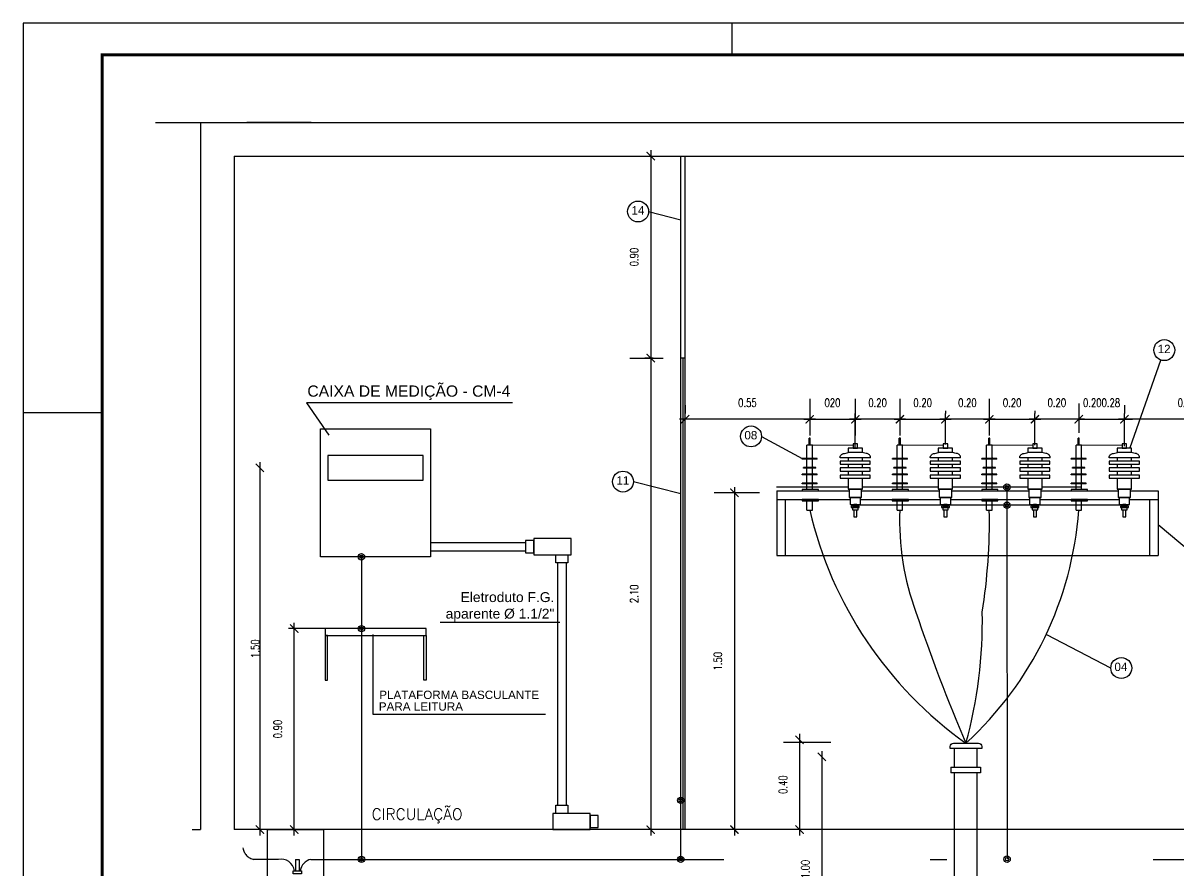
# Model space of a CAD drawing. Header units: metres. Extents: x 4188.7 to 4272.1, y 2012.8 to 2020.9.
# Drawn here: x 4224.88 to 4231.87, y 2015.72 to 2020.85 of the extents above; entities that cross this region are included whole.
import ezdxf

# ---------------------------------------------------------------- set-up
doc = ezdxf.new("R2010")
doc.units = ezdxf.units.M
doc.linetypes.add('TRAÇO-PTO_P', pattern=[0.5, 0.25, -0.125, 0, -0.125])
for name, color, linetype in [('02', 1, 'Continuous'), ('A-COTAS', 7, 'Continuous'), ('A-FORMATOINTERNO', 22, 'Continuous'), ('A-PARED', 7, 'Continuous'), ('A-PORTA', 4, 'Continuous'), ('A-TEXTO', 4, 'Continuous'), ('ARQ-FOLHA', 7, 'Continuous'), ('CONSTRUIR', 7, 'Continuous'), ('DIVISÓRIA', 3, 'Continuous'), ('E-ALTATENSAO', 5, 'Continuous'), ('E-ATERRAMENTO', 3, 'TRAÇO-PTO_P'), ('E-CAIXAPASSAGEM', 4, 'Continuous'), ('E-CANALETA', 6, 'Continuous'), ('E-CONDULETE', 1, 'Continuous'), ('E-EQUIPAMENTOS', 130, 'Continuous'), ('E-TELAPROTEÇÃO', 2, 'Continuous'), ('FORMATO_LEGENDA', 7, 'Continuous'), ('Tubulaçao', 7, 'TRAÇO-PTO_P')]:
    doc.layers.add(name, color=color, linetype=linetype)
doc.styles.add('ARCAD1', font='romans.shx')
doc.styles.add('arial', font='arial.ttf')
doc.styles.add('COTAS', font='romans', dxfattribs={"width": 0.75})
doc.dimstyles.new('COTAS_50', dxfattribs={"dimscale": 50, "dimtxt": 0.0001, "dimasz": 0.001, "dimexe": 0.0007, "dimexo": 0.004, "dimgap": 0.0015, "dimtad": 1, "dimzin": 0, "dimdsep": 46, "dimtxsty": 'COTAS', "dimblk1": 'ARCHTICK', "dimblk2": 'ARCHTICK', "dimsah": 1, "dimcen": 0.0002, "dimdle": 0.0007, "dimaunit": 1, "dimadec": 0, "dimazin": 0, "dimtfac": 1, "dimtix": 1, "dimtmove": 0, "dimatfit": 3, "dimldrblk": 'ARCHTICK', "dimfxl": 1, "dimtolj": 1, "dimtzin": 0, "dimarcsym": 0})

# ---------------------------------------------------------------- blocks, each defined once
blk = doc.blocks.new('FOLHA A2')
at = {"layer": 'ARQ-FOLHA'}
for p, q in [((594, 0), (0, 0)), ((0, 0), (0, -420)), ((224, -10), (224, 0)), ((0, -123), (25, -123))]:
    blk.add_line(p, q, dxfattribs=at)
at = {"layer": 'ARQ-FOLHA', "const_width": 1}
blk.add_lwpolyline([(25, -410), (584, -410), (584, -10), (25, -10), (25, -410)], dxfattribs=at)
blk = doc.blocks.new('_ARCHTICK')
at = {"color": 0, "linetype": 'ByBlock', "const_width": 0.15}
blk.add_lwpolyline([(-0.5, -0.5), (0.5, 0.5)], dxfattribs=at)
blk = doc.blocks.new('*D58')
at = {"layer": 'A-COTAS', "color": 0, "lineweight": -2, "transparency": 16777216}
for p, q in [((4229.183, 2018.0405), (4229.183, 2015.931)), ((4229.1975, 2015.966), (4229.148, 2015.966))]:
    blk.add_line(p, q, dxfattribs=at)
at = {"layer": 'A-COTAS', "color": 0, "lineweight": -2, "transparency": 16777216, "xscale": 0.05, "yscale": 0.05, "zscale": 0.05}
for p, rotation in [((4229.183, 2018.0055), 90), ((4229.183, 2015.966), 270)]:
    blk.add_blockref('_ARCHTICK', p, dxfattribs=dict(at, rotation=rotation))
at = {"layer": 'A-COTAS', "color": 0, "transparency": 16777216, "insert": (4229.083, 2016.9858), "char_height": 0.05, "attachment_point": 5, "rotation": 90, "style": 'COTAS'}
blk.add_mtext('\\A1;1.50', dxfattribs=at)
blk = doc.blocks.new('*D59')
at = {"layer": 'A-COTAS', "color": 0, "lineweight": -2, "transparency": 16777216}
for p, q in [((4226.708, 2017.1829), (4226.4832, 2017.1829)), ((4226.5182, 2015.931), (4226.5182, 2017.2179))]:
    blk.add_line(p, q, dxfattribs=at)
at = {"layer": 'A-COTAS', "color": 0, "lineweight": -2, "transparency": 16777216, "xscale": 0.05, "yscale": 0.05, "zscale": 0.05}
for p, rotation in [((4226.5182, 2017.1829), 90), ((4226.5182, 2015.966), 270)]:
    blk.add_blockref('_ARCHTICK', p, dxfattribs=dict(at, rotation=rotation))
at = {"layer": 'A-COTAS', "color": 0, "transparency": 16777216, "insert": (4226.4182, 2016.5745), "char_height": 0.05, "attachment_point": 5, "rotation": 90, "style": 'COTAS'}
blk.add_mtext('\\A1;0.90', dxfattribs=at)
blk = doc.blocks.new('*D60')
at = {"layer": 'A-COTAS', "color": 0, "lineweight": -2, "transparency": 16777216}
for p, q in [((4228.6763, 2020.08), (4228.6763, 2018.7863)), ((4228.6907, 2018.8213), (4228.6413, 2018.8213))]:
    blk.add_line(p, q, dxfattribs=at)
at = {"layer": 'A-COTAS', "color": 0, "lineweight": -2, "transparency": 16777216, "xscale": 0.05, "yscale": 0.05, "zscale": 0.05}
for p, rotation in [((4228.6763, 2020.045), 90), ((4228.6763, 2018.8213), 270)]:
    blk.add_blockref('_ARCHTICK', p, dxfattribs=dict(at, rotation=rotation))
at = {"layer": 'A-COTAS', "color": 0, "transparency": 16777216, "insert": (4228.5763, 2019.4332), "char_height": 0.05, "attachment_point": 5, "rotation": 90, "style": 'COTAS'}
blk.add_mtext('\\A1;0.90', dxfattribs=at)
blk = doc.blocks.new('*D61')
at = {"layer": 'A-COTAS', "color": 0, "lineweight": -2, "transparency": 16777216}
for p, q in [((4228.6763, 2018.8563), (4228.6763, 2015.931)), ((4228.6907, 2015.966), (4228.6413, 2015.966))]:
    blk.add_line(p, q, dxfattribs=at)
at = {"layer": 'A-COTAS', "color": 0, "lineweight": -2, "transparency": 16777216, "xscale": 0.05, "yscale": 0.05, "zscale": 0.05}
for p, rotation in [((4228.6763, 2018.8213), 90), ((4228.6763, 2015.966), 270)]:
    blk.add_blockref('_ARCHTICK', p, dxfattribs=dict(at, rotation=rotation))
at = {"layer": 'A-COTAS', "color": 0, "transparency": 16777216, "insert": (4228.5763, 2017.3937), "char_height": 0.05, "attachment_point": 5, "rotation": 90, "style": 'COTAS'}
blk.add_mtext('\\A1;2.10', dxfattribs=at)
blk = doc.blocks.new('*D62')
at = {"layer": 'A-COTAS', "color": 0, "lineweight": -2, "transparency": 16777216}
for p, q in [((4231.5444, 2018.5357), (4231.5444, 2018.486)), ((4232.3366, 2018.451), (4231.5094, 2018.451))]:
    blk.add_line(p, q, dxfattribs=at)
at = {"layer": 'A-COTAS', "color": 0, "lineweight": -2, "transparency": 16777216, "xscale": 0.05, "yscale": 0.05, "zscale": 0.05, "rotation": 180}
blk.add_blockref('_ARCHTICK', (4231.5444, 2018.451), dxfattribs=at)
at = {"layer": 'A-COTAS', "color": 0, "lineweight": -2, "transparency": 16777216, "xscale": 0.05, "yscale": 0.05, "zscale": 0.05}
blk.add_blockref('_ARCHTICK', (4232.3016, 2018.451), dxfattribs=at)
at = {"layer": 'A-COTAS', "color": 0, "transparency": 16777216, "insert": (4231.923, 2018.551), "char_height": 0.05, "attachment_point": 5, "style": 'COTAS'}
blk.add_mtext('\\A1;0.55', dxfattribs=at)
blk = doc.blocks.new('*D63')
at = {"layer": 'A-COTAS', "color": 0, "lineweight": -2, "transparency": 16777216}
for p, q in [((4229.9151, 2018.5028), (4229.9151, 2018.486)), ((4229.6038, 2018.451), (4229.9501, 2018.451))]:
    blk.add_line(p, q, dxfattribs=at)
at = {"layer": 'A-COTAS', "color": 0, "lineweight": -2, "transparency": 16777216, "xscale": 0.05, "yscale": 0.05, "zscale": 0.05, "rotation": 180}
blk.add_blockref('_ARCHTICK', (4229.6388, 2018.451), dxfattribs=at)
at = {"layer": 'A-COTAS', "color": 0, "lineweight": -2, "transparency": 16777216, "xscale": 0.05, "yscale": 0.05, "zscale": 0.05}
blk.add_blockref('_ARCHTICK', (4229.9151, 2018.451), dxfattribs=at)
at = {"layer": 'A-COTAS', "color": 0, "transparency": 16777216, "insert": (4229.7769, 2018.551), "char_height": 0.05, "attachment_point": 5, "style": 'COTAS'}
blk.add_mtext('\\A1;020', dxfattribs=at)
blk = doc.blocks.new('*D64')
at = {"layer": 'A-COTAS', "color": 0, "lineweight": -2, "transparency": 16777216}
for p, q in [((4230.4612, 2018.5028), (4230.4612, 2018.486)), ((4230.15, 2018.451), (4230.4962, 2018.451))]:
    blk.add_line(p, q, dxfattribs=at)
at = {"layer": 'A-COTAS', "color": 0, "lineweight": -2, "transparency": 16777216, "xscale": 0.05, "yscale": 0.05, "zscale": 0.05, "rotation": 180}
blk.add_blockref('_ARCHTICK', (4230.185, 2018.451), dxfattribs=at)
at = {"layer": 'A-COTAS', "color": 0, "lineweight": -2, "transparency": 16777216, "xscale": 0.05, "yscale": 0.05, "zscale": 0.05}
blk.add_blockref('_ARCHTICK', (4230.4612, 2018.451), dxfattribs=at)
at = {"layer": 'A-COTAS', "color": 0, "transparency": 16777216, "insert": (4230.3231, 2018.551), "char_height": 0.05, "attachment_point": 5, "style": 'COTAS'}
blk.add_mtext('\\A1;0.20', dxfattribs=at)
blk = doc.blocks.new('*D65')
at = {"layer": 'A-COTAS', "color": 0, "lineweight": -2, "transparency": 16777216}
for p, q in [((4231.0028, 2018.5028), (4231.0028, 2018.486)), ((4230.6916, 2018.451), (4231.0378, 2018.451))]:
    blk.add_line(p, q, dxfattribs=at)
at = {"layer": 'A-COTAS', "color": 0, "lineweight": -2, "transparency": 16777216, "xscale": 0.05, "yscale": 0.05, "zscale": 0.05, "rotation": 180}
blk.add_blockref('_ARCHTICK', (4230.7266, 2018.451), dxfattribs=at)
at = {"layer": 'A-COTAS', "color": 0, "lineweight": -2, "transparency": 16777216, "xscale": 0.05, "yscale": 0.05, "zscale": 0.05}
blk.add_blockref('_ARCHTICK', (4231.0028, 2018.451), dxfattribs=at)
at = {"layer": 'A-COTAS', "color": 0, "transparency": 16777216, "insert": (4230.8647, 2018.551), "char_height": 0.05, "attachment_point": 5, "style": 'COTAS'}
blk.add_mtext('\\A1;0.20', dxfattribs=at)
blk = doc.blocks.new('*D66')
at = {"layer": 'A-COTAS', "color": 0, "lineweight": -2, "transparency": 16777216}
for p, q in [((4231.2681, 2018.451), (4231.2181, 2018.451)), ((4231.2681, 2018.451), (4231.5444, 2018.451)), ((4231.5444, 2018.288), (4231.5444, 2018.486)), ((4231.5444, 2018.451), (4231.5944, 2018.451))]:
    blk.add_line(p, q, dxfattribs=at)
at = {"layer": 'A-COTAS', "color": 0, "lineweight": -2, "transparency": 16777216, "xscale": 0.05, "yscale": 0.05, "zscale": 0.05}
blk.add_blockref('_ARCHTICK', (4231.2681, 2018.451), dxfattribs=at)
at = {"layer": 'A-COTAS', "color": 0, "lineweight": -2, "transparency": 16777216, "xscale": 0.05, "yscale": 0.05, "zscale": 0.05, "rotation": 180}
blk.add_blockref('_ARCHTICK', (4231.5444, 2018.451), dxfattribs=at)
at = {"layer": 'A-COTAS', "color": 0, "transparency": 16777216, "insert": (4231.4063, 2018.551), "char_height": 0.05, "attachment_point": 5, "style": 'COTAS'}
blk.add_mtext('\\A1;0.200.28', dxfattribs=at)
blk = doc.blocks.new('*D67')
at = {"layer": 'A-COTAS', "color": 0, "lineweight": -2, "transparency": 16777216}
for p, q in [((4231.3031, 2018.451), (4230.9678, 2018.451)), ((4231.0028, 2018.2944), (4231.0028, 2018.486))]:
    blk.add_line(p, q, dxfattribs=at)
at = {"layer": 'A-COTAS', "color": 0, "lineweight": -2, "transparency": 16777216, "xscale": 0.05, "yscale": 0.05, "zscale": 0.05, "rotation": 180}
blk.add_blockref('_ARCHTICK', (4231.0028, 2018.451), dxfattribs=at)
at = {"layer": 'A-COTAS', "color": 0, "lineweight": -2, "transparency": 16777216, "xscale": 0.05, "yscale": 0.05, "zscale": 0.05}
blk.add_blockref('_ARCHTICK', (4231.2681, 2018.451), dxfattribs=at)
at = {"layer": 'A-COTAS', "color": 0, "transparency": 16777216, "insert": (4231.1355, 2018.551), "char_height": 0.05, "attachment_point": 5, "style": 'COTAS'}
blk.add_mtext('\\A1;0.20', dxfattribs=at)
blk = doc.blocks.new('*D72')
at = {"layer": 'A-COTAS', "color": 0, "lineweight": -2, "transparency": 16777216}
for p, q in [((4230.7616, 2018.451), (4230.4262, 2018.451)), ((4230.4612, 2018.2974), (4230.4612, 2018.486))]:
    blk.add_line(p, q, dxfattribs=at)
at = {"layer": 'A-COTAS', "color": 0, "lineweight": -2, "transparency": 16777216, "xscale": 0.05, "yscale": 0.05, "zscale": 0.05, "rotation": 180}
blk.add_blockref('_ARCHTICK', (4230.4612, 2018.451), dxfattribs=at)
at = {"layer": 'A-COTAS', "color": 0, "lineweight": -2, "transparency": 16777216, "xscale": 0.05, "yscale": 0.05, "zscale": 0.05}
blk.add_blockref('_ARCHTICK', (4230.7266, 2018.451), dxfattribs=at)
at = {"layer": 'A-COTAS', "color": 0, "transparency": 16777216, "insert": (4230.5939, 2018.551), "char_height": 0.05, "attachment_point": 5, "style": 'COTAS'}
blk.add_mtext('\\A1;0.20', dxfattribs=at)
blk = doc.blocks.new('*D73')
at = {"layer": 'A-COTAS', "color": 0, "lineweight": -2, "transparency": 16777216}
for p, q in [((4230.22, 2018.451), (4229.8801, 2018.451)), ((4229.9151, 2018.2807), (4229.9151, 2018.486))]:
    blk.add_line(p, q, dxfattribs=at)
at = {"layer": 'A-COTAS', "color": 0, "lineweight": -2, "transparency": 16777216, "xscale": 0.05, "yscale": 0.05, "zscale": 0.05, "rotation": 180}
blk.add_blockref('_ARCHTICK', (4229.9151, 2018.451), dxfattribs=at)
at = {"layer": 'A-COTAS', "color": 0, "lineweight": -2, "transparency": 16777216, "xscale": 0.05, "yscale": 0.05, "zscale": 0.05}
blk.add_blockref('_ARCHTICK', (4230.185, 2018.451), dxfattribs=at)
at = {"layer": 'A-COTAS', "color": 0, "transparency": 16777216, "insert": (4230.05, 2018.551), "char_height": 0.05, "attachment_point": 5, "style": 'COTAS'}
blk.add_mtext('\\A1;0.20', dxfattribs=at)
blk = doc.blocks.new('*D74')
at = {"layer": 'A-COTAS', "color": 0, "lineweight": -2, "transparency": 16777216}
for p, q in [((4228.8851, 2018.5357), (4228.8851, 2018.486)), ((4229.6738, 2018.451), (4228.8501, 2018.451))]:
    blk.add_line(p, q, dxfattribs=at)
at = {"layer": 'A-COTAS', "color": 0, "lineweight": -2, "transparency": 16777216, "xscale": 0.05, "yscale": 0.05, "zscale": 0.05, "rotation": 180}
blk.add_blockref('_ARCHTICK', (4228.8851, 2018.451), dxfattribs=at)
at = {"layer": 'A-COTAS', "color": 0, "lineweight": -2, "transparency": 16777216, "xscale": 0.05, "yscale": 0.05, "zscale": 0.05}
blk.add_blockref('_ARCHTICK', (4229.6388, 2018.451), dxfattribs=at)
at = {"layer": 'A-COTAS', "color": 0, "transparency": 16777216, "insert": (4229.262, 2018.551), "char_height": 0.05, "attachment_point": 5, "style": 'COTAS'}
blk.add_mtext('\\A1;0.55', dxfattribs=at)
blk = doc.blocks.new('*D75')
at = {"layer": 'A-COTAS', "color": 0, "lineweight": -2, "transparency": 16777216}
for p, q in [((4229.7123, 2016.4414), (4229.7123, 2015.0117)), ((4229.9663, 2015.0467), (4229.6773, 2015.0467))]:
    blk.add_line(p, q, dxfattribs=at)
at = {"layer": 'A-COTAS', "color": 0, "lineweight": -2, "transparency": 16777216, "xscale": 0.05, "yscale": 0.05, "zscale": 0.05}
for p, rotation in [((4229.7123, 2016.4064), 90), ((4229.7123, 2015.0467), 270)]:
    blk.add_blockref('_ARCHTICK', p, dxfattribs=dict(at, rotation=rotation))
at = {"layer": 'A-COTAS', "color": 0, "transparency": 16777216, "insert": (4229.6123, 2015.7265), "char_height": 0.05, "attachment_point": 5, "rotation": 90, "style": 'COTAS'}
blk.add_mtext('\\A1;1.00', dxfattribs=at)
blk = doc.blocks.new('*D71')
at = {"layer": 'A-COTAS', "color": 0, "lineweight": -2, "transparency": 16777216}
for p, q in [((4229.5775, 2016.5449), (4229.5775, 2015.931)), ((4229.8314, 2015.966), (4229.5425, 2015.966))]:
    blk.add_line(p, q, dxfattribs=at)
at = {"layer": 'A-COTAS', "color": 0, "lineweight": -2, "transparency": 16777216, "xscale": 0.05, "yscale": 0.05, "zscale": 0.05}
for p, rotation in [((4229.5775, 2016.5099), 90), ((4229.5775, 2015.966), 270)]:
    blk.add_blockref('_ARCHTICK', p, dxfattribs=dict(at, rotation=rotation))
at = {"layer": 'A-COTAS', "color": 0, "transparency": 16777216, "insert": (4229.4775, 2016.2379), "char_height": 0.05, "attachment_point": 5, "rotation": 90, "style": 'COTAS'}
blk.add_mtext('\\A1;0.40', dxfattribs=at)
blk = doc.blocks.new('*D78')
at = {"layer": 'A-COTAS', "color": 0, "lineweight": -2, "transparency": 16777216}
for p, q in [((4226.3102, 2018.192), (4226.3102, 2015.931)), ((4226.5207, 2015.966), (4226.2752, 2015.966))]:
    blk.add_line(p, q, dxfattribs=at)
at = {"layer": 'A-COTAS', "color": 0, "lineweight": -2, "transparency": 16777216, "xscale": 0.05, "yscale": 0.05, "zscale": 0.05}
for p, rotation in [((4226.3102, 2018.157), 90), ((4226.3102, 2015.966), 270)]:
    blk.add_blockref('_ARCHTICK', p, dxfattribs=dict(at, rotation=rotation))
at = {"layer": 'A-COTAS', "color": 0, "transparency": 16777216, "insert": (4226.2818, 2017.0615), "char_height": 0.05, "attachment_point": 5, "rotation": 90, "style": 'COTAS'}
blk.add_mtext('\\A1;1.50', dxfattribs=at)

msp = doc.modelspace()

# ---------------------------------------------------------------- linework, layer by layer
at = {"color": 7}
for p, q in [((4228.6633, 2019.70913), (4228.85792, 2019.65959)), ((4231.76268, 2018.80656), (4231.57814, 2018.27704)), ((4229.3473, 2018.34728), (4229.59328, 2018.21336)), ((4228.57179, 2018.07345), (4228.85792, 2018.00062)), ((4231.94842, 2017.64314), (4231.74856, 2017.81232)), ((4231.46231, 2016.9445), (4231.074, 2017.14527))]:
    msp.add_line(p, q, dxfattribs=at)
for p, q in [((4227.83887, 2018.55059), (4226.59162, 2018.55059)), ((4226.59162, 2018.55059), (4226.72752, 2018.35443)), ((4227.40251, 2017.2224), (4228.12575, 2017.2224)), ((4226.99568, 2016.66199), (4226.99568, 2017.14768)), ((4228.03956, 2016.66199), (4226.99568, 2016.66199))]:
    msp.add_line(p, q)
at = {"color": 4}
for p, q in [((4229.62252, 2018.07059), (4229.62252, 2018.29494)), ((4229.65515, 2018.29494), (4229.62252, 2018.29494)), ((4229.63543, 2018.29494), (4229.63543, 2018.33573)), ((4229.64223, 2018.33573), (4229.63543, 2018.33573)), ((4229.64223, 2018.29494), (4229.64223, 2018.33573)), ((4229.65515, 2018.07059), (4229.65515, 2018.29494)), ((4230.2013, 2018.29494), (4230.16867, 2018.29494)), ((4230.16867, 2018.07059), (4230.16867, 2018.29494)), ((4230.18838, 2018.33573), (4230.18158, 2018.33573)), ((4230.18158, 2018.29494), (4230.18158, 2018.33573)), ((4230.18838, 2018.29494), (4230.18838, 2018.33573)), ((4230.2013, 2018.07059), (4230.2013, 2018.29494)), ((4230.74288, 2018.29494), (4230.71025, 2018.29494)), ((4230.71025, 2018.07059), (4230.71025, 2018.29494)), ((4230.72996, 2018.33573), (4230.72317, 2018.33573)), ((4230.72317, 2018.29494), (4230.72317, 2018.33573)), ((4230.72996, 2018.29494), (4230.72996, 2018.33573)), ((4230.74288, 2018.07059), (4230.74288, 2018.29494)), ((4231.28446, 2018.29494), (4231.25183, 2018.29494)), ((4231.25183, 2018.07059), (4231.25183, 2018.29494)), ((4231.27155, 2018.33573), (4231.26475, 2018.33573)), ((4231.26475, 2018.29494), (4231.26475, 2018.33573)), ((4231.27155, 2018.29494), (4231.27155, 2018.33573)), ((4231.28446, 2018.07059), (4231.28446, 2018.29494)), ((4229.59328, 2018.20996), (4229.59328, 2018.21336)), ((4229.61572, 2018.21336), (4229.59328, 2018.21336)), ((4229.68438, 2018.20996), (4229.59328, 2018.20996)), ((4229.61572, 2018.15897), (4229.60144, 2018.15897)), ((4229.60144, 2018.15557), (4229.60144, 2018.15897)), ((4229.67622, 2018.15557), (4229.60144, 2018.15557)), ((4229.68438, 2018.21336), (4229.61572, 2018.21336)), ((4229.67622, 2018.15897), (4229.61572, 2018.15897)), ((4229.67622, 2018.15557), (4229.67622, 2018.15897)), ((4229.68438, 2018.20996), (4229.68438, 2018.21336)), ((4230.16187, 2018.21336), (4230.13943, 2018.21336)), ((4230.13943, 2018.20996), (4230.13943, 2018.21336)), ((4230.23053, 2018.20996), (4230.13943, 2018.20996)), ((4230.16187, 2018.15897), (4230.14759, 2018.15897)), ((4230.14759, 2018.15557), (4230.14759, 2018.15897)), ((4230.22237, 2018.15557), (4230.14759, 2018.15557)), ((4230.23053, 2018.21336), (4230.16187, 2018.21336)), ((4230.22237, 2018.15897), (4230.16187, 2018.15897)), ((4230.22237, 2018.15557), (4230.22237, 2018.15897)), ((4230.23053, 2018.20996), (4230.23053, 2018.21336)), ((4230.70345, 2018.21336), (4230.68102, 2018.21336)), ((4230.68102, 2018.20996), (4230.68102, 2018.21336)), ((4230.77211, 2018.20996), (4230.68102, 2018.20996)), ((4230.70345, 2018.15897), (4230.68917, 2018.15897)), ((4230.68917, 2018.15557), (4230.68917, 2018.15897)), ((4230.76396, 2018.15557), (4230.68917, 2018.15557)), ((4230.77211, 2018.21336), (4230.70345, 2018.21336)), ((4230.76396, 2018.15897), (4230.70345, 2018.15897)), ((4230.76396, 2018.15557), (4230.76396, 2018.15897)), ((4230.77211, 2018.20996), (4230.77211, 2018.21336)), ((4231.24503, 2018.21336), (4231.2226, 2018.21336)), ((4231.2226, 2018.20996), (4231.2226, 2018.21336)), ((4231.3137, 2018.20996), (4231.2226, 2018.20996)), ((4231.24503, 2018.15897), (4231.23076, 2018.15897)), ((4231.23076, 2018.15557), (4231.23076, 2018.15897)), ((4231.30554, 2018.15557), (4231.23076, 2018.15557)), ((4231.3137, 2018.21336), (4231.24503, 2018.21336)), ((4231.30554, 2018.15897), (4231.24503, 2018.15897)), ((4231.30554, 2018.15557), (4231.30554, 2018.15897)), ((4231.3137, 2018.20996), (4231.3137, 2018.21336)), ((4229.61572, 2018.11818), (4229.59328, 2018.11818)), ((4229.59328, 2018.11478), (4229.59328, 2018.11818)), ((4229.68438, 2018.11478), (4229.59328, 2018.11478)), ((4229.68438, 2018.11818), (4229.61572, 2018.11818)), ((4229.68438, 2018.11478), (4229.68438, 2018.11818)), ((4230.16187, 2018.11818), (4230.13943, 2018.11818)), ((4230.13943, 2018.11478), (4230.13943, 2018.11818)), ((4230.23053, 2018.11478), (4230.13943, 2018.11478)), ((4230.23053, 2018.11818), (4230.16187, 2018.11818)), ((4230.23053, 2018.11478), (4230.23053, 2018.11818)), ((4230.70345, 2018.11818), (4230.68102, 2018.11818)), ((4230.68102, 2018.11478), (4230.68102, 2018.11818)), ((4230.77211, 2018.11478), (4230.68102, 2018.11478)), ((4230.77211, 2018.11818), (4230.70345, 2018.11818)), ((4230.77211, 2018.11478), (4230.77211, 2018.11818)), ((4231.24503, 2018.11818), (4231.2226, 2018.11818)), ((4231.2226, 2018.11478), (4231.2226, 2018.11818)), ((4231.3137, 2018.11478), (4231.2226, 2018.11478)), ((4231.3137, 2018.11818), (4231.24503, 2018.11818)), ((4231.3137, 2018.11478), (4231.3137, 2018.11818)), ((4229.61572, 2018.06379), (4229.59328, 2018.06379)), ((4229.59328, 2018.06039), (4229.59328, 2018.06379)), ((4229.68438, 2018.06039), (4229.59328, 2018.06039)), ((4229.68438, 2018.06379), (4229.61572, 2018.06379)), ((4229.62252, 2018.02596), (4229.62252, 2018.06039)), ((4229.65515, 2018.02596), (4229.65515, 2018.06039)), ((4229.68438, 2018.06039), (4229.68438, 2018.06379)), ((4230.16187, 2018.06379), (4230.13943, 2018.06379)), ((4230.13943, 2018.06039), (4230.13943, 2018.06379)), ((4230.23053, 2018.06039), (4230.13943, 2018.06039)), ((4230.23053, 2018.06379), (4230.16187, 2018.06379)), ((4230.16867, 2018.02596), (4230.16867, 2018.06039)), ((4230.2013, 2018.02596), (4230.2013, 2018.06039)), ((4230.23053, 2018.06039), (4230.23053, 2018.06379)), ((4230.70345, 2018.06379), (4230.68102, 2018.06379)), ((4230.68102, 2018.06039), (4230.68102, 2018.06379)), ((4230.77211, 2018.06039), (4230.68102, 2018.06039)), ((4230.77211, 2018.06379), (4230.70345, 2018.06379)), ((4230.71025, 2018.02596), (4230.71025, 2018.06039)), ((4230.74288, 2018.02596), (4230.74288, 2018.06039)), ((4230.77211, 2018.06039), (4230.77211, 2018.06379)), ((4231.24503, 2018.06379), (4231.2226, 2018.06379)), ((4231.2226, 2018.06039), (4231.2226, 2018.06379)), ((4231.3137, 2018.06039), (4231.2226, 2018.06039)), ((4231.3137, 2018.06379), (4231.24503, 2018.06379)), ((4231.25183, 2018.02596), (4231.25183, 2018.06039)), ((4231.28446, 2018.02596), (4231.28446, 2018.06039)), ((4231.3137, 2018.06039), (4231.3137, 2018.06379)), ((4229.62252, 2017.90076), (4229.62252, 2017.95762)), ((4229.65515, 2017.90076), (4229.65515, 2017.95762)), ((4230.16867, 2017.90076), (4230.16867, 2017.95762)), ((4230.2013, 2017.90076), (4230.2013, 2017.95762)), ((4230.71025, 2017.90076), (4230.71025, 2017.95762)), ((4230.74288, 2017.90076), (4230.74288, 2017.95762)), ((4231.25183, 2017.90076), (4231.25183, 2017.95762)), ((4231.28446, 2017.90076), (4231.28446, 2017.95762)), ((4229.62252, 2017.90076), (4229.65515, 2017.90076)), ((4230.16867, 2017.90076), (4230.2013, 2017.90076)), ((4230.71025, 2017.90076), (4230.74288, 2017.90076)), ((4231.25183, 2017.90076), (4231.28446, 2017.90076))]:
    msp.add_line(p, q, dxfattribs=at)
for centre, start, end in [((4229.61572, 2018.22015), 270, 0), ((4229.66195, 2018.22015), 180, 270), ((4230.16187, 2018.22015), 270, 0), ((4230.2081, 2018.22015), 180, 270), ((4230.70345, 2018.22015), 270, 0), ((4230.74968, 2018.22015), 180, 270), ((4231.24503, 2018.22015), 270, 0), ((4231.29126, 2018.22015), 180, 270), ((4229.61572, 2018.16577), 270, 0), ((4229.66195, 2018.16577), 180, 270), ((4230.16187, 2018.16577), 270, 0), ((4230.2081, 2018.16577), 180, 270), ((4230.70345, 2018.16577), 270, 0), ((4230.74968, 2018.16577), 180, 270), ((4231.24503, 2018.16577), 270, 0), ((4231.29126, 2018.16577), 180, 270), ((4229.61572, 2018.12498), 270, 0), ((4229.66195, 2018.12498), 180, 270), ((4230.16187, 2018.12498), 270, 0), ((4230.2081, 2018.12498), 180, 270), ((4230.70345, 2018.12498), 270, 0), ((4230.74968, 2018.12498), 180, 270), ((4231.24503, 2018.12498), 270, 0), ((4231.29126, 2018.12498), 180, 270), ((4229.61572, 2018.07059), 270, 0), ((4229.66195, 2018.07059), 180, 270), ((4230.16187, 2018.07059), 270, 0), ((4230.2081, 2018.07059), 180, 270), ((4230.70345, 2018.07059), 270, 0), ((4230.74968, 2018.07059), 180, 270), ((4231.24503, 2018.07059), 270, 0), ((4231.29126, 2018.07059), 180, 270)]:
    msp.add_arc(centre, 0.0068, start, end, dxfattribs=at)
at = {"layer": '02', "ltscale": 3}
msp.add_lwpolyline([(4227.31663, 2017.18292), (4226.70479, 2017.18292), (4226.70479, 2017.14213), (4227.31663, 2017.14213)], close=True, dxfattribs=at)
at = {"layer": 'A-COTAS'}
for p, q in [((4228.55097, 2018.82131), (4228.75234, 2018.82131)), ((4229.63883, 2018.57478), (4229.63883, 2018.35264)), ((4229.91506, 2018.57478), (4229.91506, 2018.35264)), ((4230.18498, 2018.57478), (4230.18498, 2018.35264)), ((4230.72656, 2018.57478), (4230.72656, 2018.35264)), ((4229.33597, 2018.00551), (4229.06067, 2018.00551)), ((4229.48126, 2016.49629), (4229.76628, 2016.49629))]:
    msp.add_line(p, q, dxfattribs=at)
at = {"layer": 'A-FORMATOINTERNO', "ltscale": 10}
for centre, radius in [((4230.83334, 2018.03966), 0.01942), ((4230.83334, 2018.03966), 0.01021), ((4230.83337, 2017.93008), 0.01942), ((4230.83337, 2017.93008), 0.01021), ((4226.92454, 2017.61801), 0.01942), ((4226.92454, 2017.61801), 0.01021), ((4226.92467, 2017.18292), 0.01942), ((4226.92467, 2017.18292), 0.01021), ((4228.85792, 2016.14314), 0.01942), ((4228.85792, 2016.14314), 0.01021), ((4226.92506, 2015.78574), 0.01942), ((4226.92506, 2015.78574), 0.01021), ((4228.85802, 2015.78604), 0.01942), ((4228.85802, 2015.78604), 0.01021), ((4230.83398, 2015.78671), 0.01942), ((4230.83398, 2015.78671), 0.01021)]:
    msp.add_circle(centre, radius, dxfattribs=at)
at = {"layer": 'A-PARED'}
for p, q in [((4225.67776, 2020.24896), (4233.67287, 2020.24896)), ((4225.94969, 2020.24896), (4225.94969, 2015.96602)), ((4226.6212, 2020.24896), (4226.23134, 2020.24896)), ((4226.15364, 2020.04501), (4226.15364, 2015.96602)), ((4226.15364, 2020.04501), (4232.31405, 2020.04501)), ((4228.88512, 2018.82131), (4228.85792, 2018.82131)), ((4225.89912, 2015.96602), (4225.95017, 2015.96602)), ((4232.3134, 2015.96602), (4226.15364, 2015.96602))]:
    msp.add_line(p, q, dxfattribs=at)
at = {"layer": 'A-PARED', "ltscale": 10}
for centre, radius, start, end in [((4231.98224, 2018.44827), 2.40652, 193.150517, 234.511114), ((4231.75717, 2017.83168), 1.5737, 177.484129, 200.449505), ((4229.15178, 2018.05334), 2.12186, 312.494999, 355.876482), ((4227.12896, 2017.83687), 3.59817, 351.126815, 1.017448), ((4239.67706, 2020.41293), 9.90261, 198.425829, 203.345302), ((4227.88518, 2017.22835), 2.79942, 344.681985, 1.11751)]:
    msp.add_arc(centre, radius, start, end, dxfattribs=at)
at = {"layer": 'A-PORTA', "ltscale": 10}
for p, q in [((4229.43918, 2018.01762), (4229.43918, 2017.62604)), ((4229.43918, 2018.01762), (4229.8771, 2018.01762)), ((4229.95302, 2018.01762), (4230.42324, 2018.01762)), ((4230.49917, 2018.01762), (4230.96483, 2018.01762)), ((4231.04075, 2018.01762), (4231.50641, 2018.01762)), ((4231.58234, 2018.01762), (4231.74832, 2018.01762)), ((4231.74832, 2018.01762), (4231.74832, 2017.62604)), ((4229.43918, 2017.96596), (4229.88311, 2017.96596)), ((4229.49084, 2017.96596), (4229.49084, 2017.62604)), ((4229.94701, 2017.96596), (4230.42926, 2017.96596)), ((4230.49316, 2017.96596), (4230.97084, 2017.96596)), ((4231.03474, 2017.96596), (4231.51242, 2017.96596)), ((4231.57632, 2017.97732), (4231.51242, 2017.97732)), ((4231.57632, 2017.96596), (4231.74832, 2017.96596)), ((4231.69666, 2017.96596), (4231.69666, 2017.62604)), ((4229.43918, 2017.62604), (4231.74832, 2017.62604))]:
    msp.add_line(p, q, dxfattribs=at)
for points in [[(4229.69138, 2018.02596), (4229.59263, 2018.02596), (4229.59263, 2018.01762), (4229.69138, 2018.01762)], [(4230.23753, 2018.02596), (4230.13877, 2018.02596), (4230.13877, 2018.01762), (4230.23753, 2018.01762)], [(4230.23753, 2018.02596), (4230.13877, 2018.02596), (4230.13877, 2018.01762), (4230.23753, 2018.01762)], [(4230.77912, 2018.02596), (4230.68036, 2018.02596), (4230.68036, 2018.01762), (4230.77912, 2018.01762)], [(4230.77912, 2018.02596), (4230.68036, 2018.02596), (4230.68036, 2018.01762), (4230.77912, 2018.01762)], [(4231.3207, 2018.02596), (4231.22194, 2018.02596), (4231.22194, 2018.01762), (4231.3207, 2018.01762)], [(4231.3207, 2018.02596), (4231.22194, 2018.02596), (4231.22194, 2018.01762), (4231.3207, 2018.01762)], [(4229.69138, 2017.96596), (4229.59263, 2017.96596), (4229.59263, 2017.95762), (4229.69138, 2017.95762)], [(4230.23753, 2017.96596), (4230.13877, 2017.96596), (4230.13877, 2017.95762), (4230.23753, 2017.95762)], [(4230.23753, 2017.96596), (4230.13877, 2017.96596), (4230.13877, 2017.95762), (4230.23753, 2017.95762)], [(4230.77912, 2017.96596), (4230.68036, 2017.96596), (4230.68036, 2017.95762), (4230.77912, 2017.95762)], [(4230.77912, 2017.96596), (4230.68036, 2017.96596), (4230.68036, 2017.95762), (4230.77912, 2017.95762)], [(4231.3207, 2017.96596), (4231.22194, 2017.96596), (4231.22194, 2017.95762), (4231.3207, 2017.95762)], [(4231.3207, 2017.96596), (4231.22194, 2017.96596), (4231.22194, 2017.95762), (4231.3207, 2017.95762)]]:
    msp.add_lwpolyline(points, close=True, dxfattribs=at)
at = {"layer": 'CONSTRUIR', "ltscale": 10}
msp.add_line((4231.26815, 2018.54709), (4231.26815, 2018.36856), dxfattribs=at)
at = {"layer": 'DIVISÓRIA', "ltscale": 8}
for centre, radius, start, end in [((4226.43774, 2015.70472), 0.08246, 8.495316, 100.703098), ((4226.63736, 2015.70387), 0.08394, 102.769883, 171.074204)]:
    msp.add_arc(centre, radius, start, end, dxfattribs=at)
at = {"layer": 'E-ALTATENSAO'}
for p, q in [((4229.90146, 2018.29149), (4229.64223, 2018.29494)), ((4230.44761, 2018.29149), (4230.18838, 2018.29494)), ((4230.98919, 2018.29149), (4230.72996, 2018.29494)), ((4231.53078, 2018.29149), (4231.27155, 2018.29494))]:
    msp.add_line(p, q, dxfattribs=at)
at = {"layer": 'E-ATERRAMENTO', "ltscale": 10}
for p, q in [((4229.65515, 2018.03966), (4229.43825, 2018.03966)), ((4229.8717, 2018.03966), (4229.65515, 2018.03966)), ((4230.41785, 2018.03966), (4229.95842, 2018.03966)), ((4230.95943, 2018.03966), (4230.50457, 2018.03966)), ((4230.83334, 2018.03966), (4230.83398, 2015.78671)), ((4231.28446, 2018.03966), (4231.04615, 2018.03966)), ((4231.55385, 2017.93008), (4229.90558, 2017.93008)), ((4226.92454, 2017.61801), (4226.92506, 2015.78574)), ((4228.85802, 2015.78604), (4228.85792, 2016.14314)), ((4226.42242, 2015.78574), (4226.27005, 2015.78574)), ((4226.61881, 2015.78574), (4231.94397, 2015.78574))]:
    msp.add_line(p, q, dxfattribs=at)
at = {"layer": 'E-ATERRAMENTO'}
msp.add_lwpolyline([(4226.51072, 2015.7169), (4226.56276, 2015.7169), (4226.56276, 2015.698), (4226.51072, 2015.698)], close=True, dxfattribs=at)
msp.add_arc((4226.28871, 2015.86677), 0.08246, 188.495316, 259.296902, dxfattribs=at)
at = {"layer": 'E-CAIXAPASSAGEM', "ltscale": 3}
for points in [[(4226.70479, 2016.87019), (4226.71838, 2016.87019), (4226.71838, 2017.14213), (4226.70479, 2017.14213)], [(4227.31663, 2016.87019), (4227.30304, 2016.87019), (4227.30304, 2017.14213), (4227.31663, 2017.14213)]]:
    msp.add_lwpolyline(points, close=True, dxfattribs=at)
at = {"layer": 'E-CANALETA'}
for centre in [(4228.60001, 2019.70913), (4231.7861, 2018.86985), (4229.284, 2018.34728), (4228.5085, 2018.07345), (4231.5256, 2016.9445)]:
    msp.add_circle(centre, 0.0633, dxfattribs=at)
at = {"layer": 'E-CONDULETE', "ltscale": 10}
for p, q in [((4227.34383, 2017.70509), (4227.91889, 2017.70509)), ((4227.34383, 2017.65329), (4227.91889, 2017.65329)), ((4228.11248, 2017.58083), (4228.11248, 2016.11329)), ((4228.16429, 2017.58083), (4228.16429, 2016.11329))]:
    msp.add_line(p, q, dxfattribs=at)
for points in [[(4227.91889, 2017.71584), (4227.91889, 2017.6422), (4227.96799, 2017.6422), (4227.96799, 2017.62992), (4228.19381, 2017.62992), (4228.19381, 2017.72811), (4227.96799, 2017.72811), (4227.96799, 2017.6422), (4227.96799, 2017.71584), (4227.91889, 2017.71584)], [(4228.35788, 2015.97829), (4228.35788, 2016.05193), (4228.30879, 2016.05193), (4228.30879, 2016.0642), (4228.08296, 2016.0642), (4228.08296, 2015.96602), (4228.30879, 2015.96602), (4228.30879, 2016.05193), (4228.30879, 2015.97829), (4228.35788, 2015.97829)]]:
    msp.add_lwpolyline(points, dxfattribs=at)
for points in [[(4228.17521, 2017.62992), (4228.17521, 2017.58083), (4228.10157, 2017.58083), (4228.10157, 2017.62992)], [(4228.10157, 2016.0642), (4228.10157, 2016.11329), (4228.17521, 2016.11329), (4228.17521, 2016.0642)]]:
    msp.add_lwpolyline(points, close=True, dxfattribs=at)
at = {"layer": 'E-CONDULETE', "ltscale": 5}
msp.add_lwpolyline([(4226.69595, 2015.6261), (4226.35603, 2015.6261), (4226.35603, 2015.96602), (4226.69595, 2015.96602)], close=True, dxfattribs=at)
at = {"layer": 'E-EQUIPAMENTOS', "color": 1}
for p, q in [((4230.00642, 2018.21769), (4229.82355, 2018.21769)), ((4229.95704, 2018.24914), (4229.87293, 2018.24914)), ((4230.55257, 2018.21769), (4230.3697, 2018.21769)), ((4230.50319, 2018.24914), (4230.41908, 2018.24914)), ((4231.09416, 2018.21769), (4230.91128, 2018.21769)), ((4231.04478, 2018.24914), (4230.96066, 2018.24914)), ((4231.63574, 2018.21769), (4231.45286, 2018.21769)), ((4231.58636, 2018.24914), (4231.50224, 2018.24914)), ((4229.94701, 2017.97732), (4229.88311, 2017.97732)), ((4230.49316, 2017.97732), (4230.42926, 2017.97732)), ((4231.03474, 2017.97732), (4230.97084, 2017.97732))]:
    msp.add_line(p, q, dxfattribs=at)
at = {"layer": 'E-EQUIPAMENTOS'}
msp.add_line((4230.49414, 2016.344), (4230.49414, 2016.31001), dxfattribs=at)
at = {"layer": 'E-EQUIPAMENTOS', "color": 1}
for points in [[(4229.92866, 2018.27565), (4229.92866, 2018.30284), (4229.90146, 2018.30284), (4229.90146, 2018.27565)], [(4230.4748, 2018.27565), (4230.4748, 2018.30284), (4230.44761, 2018.30284), (4230.44761, 2018.27565)], [(4231.01639, 2018.27565), (4231.01639, 2018.30284), (4230.98919, 2018.30284), (4230.98919, 2018.27565)], [(4231.55797, 2018.27565), (4231.55797, 2018.30284), (4231.53078, 2018.30284), (4231.53078, 2018.27565)], [(4230.00565, 2018.19788), (4229.82285, 2018.19788), (4229.82285, 2018.1783), (4230.00565, 2018.1783)], [(4230.00565, 2018.1571), (4229.82285, 2018.1571), (4229.82285, 2018.13753), (4230.00565, 2018.13753)], [(4230.5518, 2018.19788), (4230.369, 2018.19788), (4230.369, 2018.1783), (4230.5518, 2018.1783)], [(4230.5518, 2018.1571), (4230.369, 2018.1571), (4230.369, 2018.13753), (4230.5518, 2018.13753)], [(4231.09338, 2018.19788), (4230.91058, 2018.19788), (4230.91058, 2018.1783), (4231.09338, 2018.1783)], [(4231.09338, 2018.1571), (4230.91058, 2018.1571), (4230.91058, 2018.13753), (4231.09338, 2018.13753)], [(4231.63497, 2018.19788), (4231.45217, 2018.19788), (4231.45217, 2018.1783), (4231.63497, 2018.1783)], [(4231.63497, 2018.1571), (4231.45217, 2018.1571), (4231.45217, 2018.13753), (4231.63497, 2018.13753)], [(4230.00565, 2018.11306), (4229.82285, 2018.11306), (4229.82285, 2018.09349), (4230.00565, 2018.09349)], [(4230.5518, 2018.11306), (4230.369, 2018.11306), (4230.369, 2018.09349), (4230.5518, 2018.09349)], [(4231.09338, 2018.11306), (4230.91058, 2018.11306), (4230.91058, 2018.09349), (4231.09338, 2018.09349)], [(4231.63497, 2018.11306), (4231.45217, 2018.11306), (4231.45217, 2018.09349), (4231.63497, 2018.09349)], [(4229.95302, 2018.02707), (4229.8771, 2018.02707), (4229.8771, 2017.97732), (4229.95302, 2017.97732)], [(4230.49917, 2018.02707), (4230.42324, 2018.02707), (4230.42324, 2017.97732), (4230.49917, 2017.97732)], [(4231.04075, 2018.02707), (4230.96483, 2018.02707), (4230.96483, 2017.97732), (4231.04075, 2017.97732)], [(4231.58234, 2018.02707), (4231.50641, 2018.02707), (4231.50641, 2017.97732), (4231.58234, 2017.97732)], [(4229.93935, 2017.92445), (4229.89077, 2017.92445), (4229.89077, 2017.91562), (4229.93935, 2017.91562)], [(4229.93197, 2017.91562), (4229.89815, 2017.91562), (4229.89815, 2017.90333), (4229.93197, 2017.90333)], [(4230.4855, 2017.92445), (4230.43692, 2017.92445), (4230.43692, 2017.91562), (4230.4855, 2017.91562)], [(4230.47812, 2017.91562), (4230.4443, 2017.91562), (4230.4443, 2017.90333), (4230.47812, 2017.90333)], [(4231.02708, 2017.92445), (4230.9785, 2017.92445), (4230.9785, 2017.91562), (4231.02708, 2017.91562)], [(4231.0197, 2017.91562), (4230.98588, 2017.91562), (4230.98588, 2017.90333), (4231.0197, 2017.90333)], [(4231.56866, 2017.92445), (4231.52008, 2017.92445), (4231.52008, 2017.91562), (4231.56866, 2017.91562)], [(4231.56128, 2017.91562), (4231.52746, 2017.91562), (4231.52746, 2017.90333), (4231.56128, 2017.90333)]]:
    msp.add_lwpolyline(points, close=True, dxfattribs=at)
for points in [[(4229.82355, 2018.21769, -0.0472263), (4229.82315, 2018.2219, -0.0742475), (4229.82355, 2018.22458, -0.0583552), (4229.82573, 2018.22956, -0.0458925), (4229.82975, 2018.23517, -0.1276703), (4229.83531, 2018.23901, 0.1065713), (4229.84212, 2018.2433, 0.0267064), (4229.87293, 2018.24914, 0.0883096)], [(4230.00642, 2018.21769, 0.0472263), (4230.00682, 2018.2219, 0.0742475), (4230.00642, 2018.22458, 0.0583552), (4230.00424, 2018.22956, 0.0458925), (4230.00022, 2018.23517, 0.1276703), (4229.99466, 2018.23901, -0.1065713), (4229.98785, 2018.2433, -0.0267064), (4229.95704, 2018.24914, -0.0883096)], [(4230.3697, 2018.21769, -0.0472263), (4230.3693, 2018.2219, -0.0742475), (4230.3697, 2018.22458, -0.0583552), (4230.37188, 2018.22956, -0.0458925), (4230.3759, 2018.23517, -0.1276703), (4230.38146, 2018.23901, 0.1065713), (4230.38827, 2018.2433, 0.0267064), (4230.41908, 2018.24914, 0.0883096)], [(4230.55257, 2018.21769, 0.0472263), (4230.55297, 2018.2219, 0.0742475), (4230.55257, 2018.22458, 0.0583552), (4230.55039, 2018.22956, 0.0458925), (4230.54637, 2018.23517, 0.1276703), (4230.54081, 2018.23901, -0.1065713), (4230.534, 2018.2433, -0.0267064), (4230.50319, 2018.24914, -0.0883096)], [(4230.91128, 2018.21769, -0.0472263), (4230.91088, 2018.2219, -0.0742475), (4230.91128, 2018.22458, -0.0583552), (4230.91346, 2018.22956, -0.0458925), (4230.91748, 2018.23517, -0.1276703), (4230.92304, 2018.23901, 0.1065713), (4230.92985, 2018.2433, 0.0267064), (4230.96066, 2018.24914, 0.0883096)], [(4231.09416, 2018.21769, 0.0472263), (4231.09456, 2018.2219, 0.0742475), (4231.09416, 2018.22458, 0.0583552), (4231.09197, 2018.22956, 0.0458925), (4231.08795, 2018.23517, 0.1276703), (4231.08239, 2018.23901, -0.1065713), (4231.07558, 2018.2433, -0.0267064), (4231.04478, 2018.24914, -0.0883096)], [(4231.45286, 2018.21769, -0.0472263), (4231.45246, 2018.2219, -0.0742475), (4231.45286, 2018.22458, -0.0583552), (4231.45505, 2018.22956, -0.0458925), (4231.45907, 2018.23517, -0.1276703), (4231.46462, 2018.23901, 0.1065713), (4231.47144, 2018.2433, 0.0267064), (4231.50224, 2018.24914, 0.0883096)], [(4231.63574, 2018.21769, 0.0472263), (4231.63614, 2018.2219, 0.0742475), (4231.63574, 2018.22458, 0.0583552), (4231.63356, 2018.22956, 0.0458925), (4231.62954, 2018.23517, 0.1276703), (4231.62398, 2018.23901, -0.1065713), (4231.61717, 2018.2433, -0.0267064), (4231.58636, 2018.24914, -0.0883096)]]:
    msp.add_lwpolyline(points, format="xyb", dxfattribs=at)
for points in [[(4229.95842, 2018.24881), (4229.95842, 2018.27565), (4229.8717, 2018.27565), (4229.8717, 2018.24884)], [(4229.8717, 2018.21769), (4229.8717, 2018.19788)], [(4229.95842, 2018.19788), (4229.95842, 2018.21769)], [(4230.50457, 2018.24881), (4230.50457, 2018.27565), (4230.41785, 2018.27565), (4230.41785, 2018.24884)], [(4230.41785, 2018.21769), (4230.41785, 2018.19788)], [(4230.50457, 2018.19788), (4230.50457, 2018.21769)], [(4231.04615, 2018.24881), (4231.04615, 2018.27565), (4230.95943, 2018.27565), (4230.95943, 2018.24884)], [(4230.95943, 2018.21769), (4230.95943, 2018.19788)], [(4231.04615, 2018.19788), (4231.04615, 2018.21769)], [(4231.58773, 2018.24881), (4231.58773, 2018.27565), (4231.50101, 2018.27565), (4231.50101, 2018.24884)], [(4231.50101, 2018.21769), (4231.50101, 2018.19788)], [(4231.58773, 2018.19788), (4231.58773, 2018.21769)], [(4229.8717, 2018.1783), (4229.8717, 2018.1571)], [(4229.95842, 2018.1571), (4229.95842, 2018.1783)], [(4230.41785, 2018.1783), (4230.41785, 2018.1571)], [(4230.50457, 2018.1571), (4230.50457, 2018.1783)], [(4230.95943, 2018.1783), (4230.95943, 2018.1571)], [(4231.04615, 2018.1571), (4231.04615, 2018.1783)], [(4231.50101, 2018.1783), (4231.50101, 2018.1571)], [(4231.58773, 2018.1571), (4231.58773, 2018.1783)], [(4229.8717, 2018.13753), (4229.8717, 2018.11306)], [(4229.8717, 2018.09349), (4229.8717, 2018.02707), (4229.95842, 2018.02707), (4229.95842, 2018.09349)], [(4229.95842, 2018.11306), (4229.95842, 2018.13753)], [(4230.41785, 2018.13753), (4230.41785, 2018.11306)], [(4230.41785, 2018.09349), (4230.41785, 2018.02707), (4230.50457, 2018.02707), (4230.50457, 2018.09349)], [(4230.50457, 2018.11306), (4230.50457, 2018.13753)], [(4230.95943, 2018.13753), (4230.95943, 2018.11306)], [(4230.95943, 2018.09349), (4230.95943, 2018.02707), (4231.04615, 2018.02707), (4231.04615, 2018.09349)], [(4231.04615, 2018.11306), (4231.04615, 2018.13753)], [(4231.50101, 2018.13753), (4231.50101, 2018.11306)], [(4231.50101, 2018.09349), (4231.50101, 2018.02707), (4231.58773, 2018.02707), (4231.58773, 2018.09349)], [(4231.58773, 2018.11306), (4231.58773, 2018.13753)], [(4229.88311, 2017.97732), (4229.88311, 2017.93571), (4229.94701, 2017.93571), (4229.94701, 2017.97732)], [(4229.92454, 2017.92445), (4229.92454, 2017.93571), (4229.90558, 2017.93571), (4229.90558, 2017.92445)], [(4230.42926, 2017.97732), (4230.42926, 2017.93571), (4230.49316, 2017.93571), (4230.49316, 2017.97732)], [(4230.47069, 2017.92445), (4230.47069, 2017.93571), (4230.45173, 2017.93571), (4230.45173, 2017.92445)], [(4230.97084, 2017.97732), (4230.97084, 2017.93571), (4231.03474, 2017.93571), (4231.03474, 2017.97732)], [(4231.01227, 2017.92445), (4231.01227, 2017.93571), (4230.99331, 2017.93571), (4230.99331, 2017.92445)], [(4231.51242, 2017.97732), (4231.51242, 2017.93571), (4231.57632, 2017.93571), (4231.57632, 2017.97732)], [(4231.55385, 2017.92445), (4231.55385, 2017.93571), (4231.53489, 2017.93571), (4231.53489, 2017.92445)], [(4229.90558, 2017.90333), (4229.90558, 2017.85994), (4229.92454, 2017.85994), (4229.92454, 2017.90333)], [(4230.45173, 2017.90333), (4230.45173, 2017.85994), (4230.47069, 2017.85994), (4230.47069, 2017.90333)], [(4230.99331, 2017.90333), (4230.99331, 2017.85994), (4231.01227, 2017.85994), (4231.01227, 2017.90333)], [(4231.53489, 2017.90333), (4231.53489, 2017.85994), (4231.55385, 2017.85994), (4231.55385, 2017.90333)]]:
    msp.add_lwpolyline(points, dxfattribs=at)
at = {"layer": 'E-EQUIPAMENTOS'}
msp.add_lwpolyline([(4230.68084, 2016.45799), (4230.48946, 2016.45799), (4230.48946, 2016.46842, -0.4142136), (4230.50986, 2016.48881), (4230.66045, 2016.48881, -0.4142136), (4230.68084, 2016.46842)], format="xyb", close=True, dxfattribs=at)
for points in [[(4230.51522, 2016.344), (4230.51522, 2016.45809)], [(4230.51522, 2016.344), (4230.51522, 2016.45809), (4230.65119, 2016.45809), (4230.65119, 2016.344)], [(4230.65119, 2016.45799), (4230.65119, 2016.344)], [(4230.49414, 2016.344), (4230.67235, 2016.344), (4230.67235, 2016.31001), (4230.49414, 2016.31001)], [(4230.51522, 2015.0613), (4230.51522, 2016.31001)], [(4230.65119, 2016.31001), (4230.65119, 2015.0613)]]:
    msp.add_lwpolyline(points, dxfattribs=at)
at = {"layer": 'E-TELAPROTEÇÃO'}
for p, q in [((4228.85792, 2015.96602), (4228.85792, 2020.04501)), ((4228.88512, 2015.96602), (4228.88512, 2020.04501)), ((4228.87152, 2018.82131), (4228.87152, 2015.96602))]:
    msp.add_line(p, q, dxfattribs=at)
for points in [[(4227.34383, 2017.61801), (4226.67759, 2017.61801), (4226.67759, 2018.39302), (4227.34383, 2018.39302)], [(4227.29945, 2018.2311), (4226.72067, 2018.2311), (4226.72067, 2018.0828), (4227.29945, 2018.0828)]]:
    msp.add_lwpolyline(points, close=True, dxfattribs=at)
at = {"layer": 'Tubulaçao', "color": 1}
for p, q in [((4226.52599, 2015.78574), (4226.52599, 2015.7169)), ((4226.52599, 2015.78574), (4226.54774, 2015.78574)), ((4226.54774, 2015.78574), (4226.54774, 2015.7169))]:
    msp.add_line(p, q, dxfattribs=at)

# ---------------------------------------------------------------- block references
at = {"layer": 'ARQ-FOLHA', "xscale": 0.01916579205580684, "yscale": 0.01916579205580684, "zscale": 0.01916579205580684}
msp.add_blockref('FOLHA A2', (4224.8764, 2020.85025), dxfattribs=at)

# ---------------------------------------------------------------- texts
at = {"color": 7, "style": 'arial'}
for s, height, p in [('14', 0.050504, (4228.55958, 2019.69109)), ('12', 0.050504, (4231.74578, 2018.85181)), ('08', 0.050504, (4229.24343, 2018.32924)), ('11', 0.050504, (4228.46865, 2018.05541)), ('04', 0.050504, (4231.48414, 2016.92646)), ('PLATAFORMA BASCULANTE', 0.0505042, (4227.03257, 2016.75684)), ('PARA LEITURA', 0.0505042, (4227.03002, 2016.68628))]:
    msp.add_text(s, height=height, dxfattribs=at).set_placement(p)
at = {"layer": 'A-COTAS', "style": 'ARCAD1'}
msp.add_text('CIRCULAÇÃO', height=0.067983, dxfattribs=at).set_placement((4226.98641, 2016.02511))
at = {"layer": 'A-TEXTO', "linetype": 'Continuous', "style": 'arial'}
msp.add_text('CAIXA DE MEDIÇÃO - CM-4', height=0.0679832, dxfattribs=at).set_placement((4226.59745, 2018.5877))
at = {"layer": 'FORMATO_LEGENDA', "color": 7, "lineweight": 20, "insert": (4228.09315, 2017.40386), "char_height": 0.0599707, "width": 0.6903358, "attachment_point": 3, "style": 'arial'}
msp.add_mtext('Eletroduto F.G.\\Paparente %%C 1.1/2"', dxfattribs=at)

# ---------------------------------------------------------------- dimensions: what is measured, and where the dimension line sits
at = {"layer": 'A-COTAS'}
for base, p1, p2, angle, text, picture, middle in [((4228.67627, 2018.82131), (4228.42118, 2020.04501), (4228.89071, 2018.82131), 90, '0.90', '*D60', (4228.57627, 2019.43316)), ((4228.67627, 2015.96602), (4228.42118, 2018.82131), (4228.89071, 2015.96602), 90, '2.10', '*D61', (4228.57627, 2017.39366)), ((4228.88512, 2018.45099), (4229.63883, 2018.33573), (4228.88512, 2018.33573), 180, '0.55', '*D74', (4229.26197, 2018.55099)), ((4229.91506, 2018.45099), (4229.63883, 2018.29494), (4229.91506, 2018.30284), 180, '020', '*D63', (4229.77695, 2018.55099)), ((4229.91506, 2018.45099), (4230.18498, 2018.33573), (4229.91506, 2018.08071), 180, '0.20', '*D73', (4230.05002, 2018.55099)), ((4230.46121, 2018.45099), (4230.18498, 2018.29494), (4230.46121, 2018.30284), 180, '0.20', '*D64', (4230.32309, 2018.55099)), ((4230.46121, 2018.45099), (4230.72656, 2018.33573), (4230.46121, 2018.09742), 180, '0.20', '*D72', (4230.59389, 2018.55099)), ((4231.00279, 2018.45099), (4230.72656, 2018.29494), (4231.00279, 2018.30284), 180, '0.20', '*D65', (4230.86468, 2018.55099)), ((4231.00279, 2018.45099), (4231.26815, 2018.33573), (4231.00279, 2018.09438), 180, '0.20', '*D67', (4231.13547, 2018.55099)), ((4231.54437, 2018.45099), (4231.26815, 2018.29494), (4231.54437, 2018.08801), 180, '0.20<>', '*D66', (4231.40626, 2018.55099)), ((4231.54437, 2018.45099), (4232.30163, 2018.33583), (4231.54437, 2018.33573), 180, '0.55', '*D62', (4231.923, 2018.55099)), ((4229.18303, 2015.96602), (4229.39747, 2018.00551), (4229.39747, 2015.96602), 90, '1.50', '*D58', (4229.08303, 2016.98576)), ((4226.51824, 2017.18292), (4226.80041, 2015.96602), (4226.90798, 2017.18292), 90, '0.90', '*D59', (4226.41824, 2016.57447)), ((4229.57748, 2015.96602), (4230.36504, 2016.50988), (4230.03144, 2015.96602), 90, '0.40', '*D71', (4229.47748, 2016.23795)), ((4229.7123, 2015.04672), (4229.92675, 2016.40638), (4230.16627, 2015.04672), 90, '1.00', '*D75', (4229.6123, 2015.72655))]:
    dim = msp.add_linear_dim(base=base, p1=p1, p2=p2, angle=angle, text=text, dimstyle='COTAS_50', override={"dimtxt": 0.001, "dimse1": 1, "dimtmove": 1}, dxfattribs=at)
    dim.commit()
    dim.dimension.update_dxf_attribs({"geometry": picture, "text_midpoint": middle})
dim = msp.add_linear_dim(base=(4226.31019, 2015.96602), p1=(4226.72067, 2018.15695), p2=(4226.72067, 2015.96602), angle=90, text='1.50', dimstyle='COTAS_50', override={"dimtxt": 0.001, "dimse1": 1, "dimtmove": 1}, dxfattribs=at)
dim.commit()
dim.dimension.update_dxf_attribs({"geometry": '*D78', "text_midpoint": (4226.38182, 2017.06149), "dimtype": 160})

doc.saveas('drawing.dxf')
